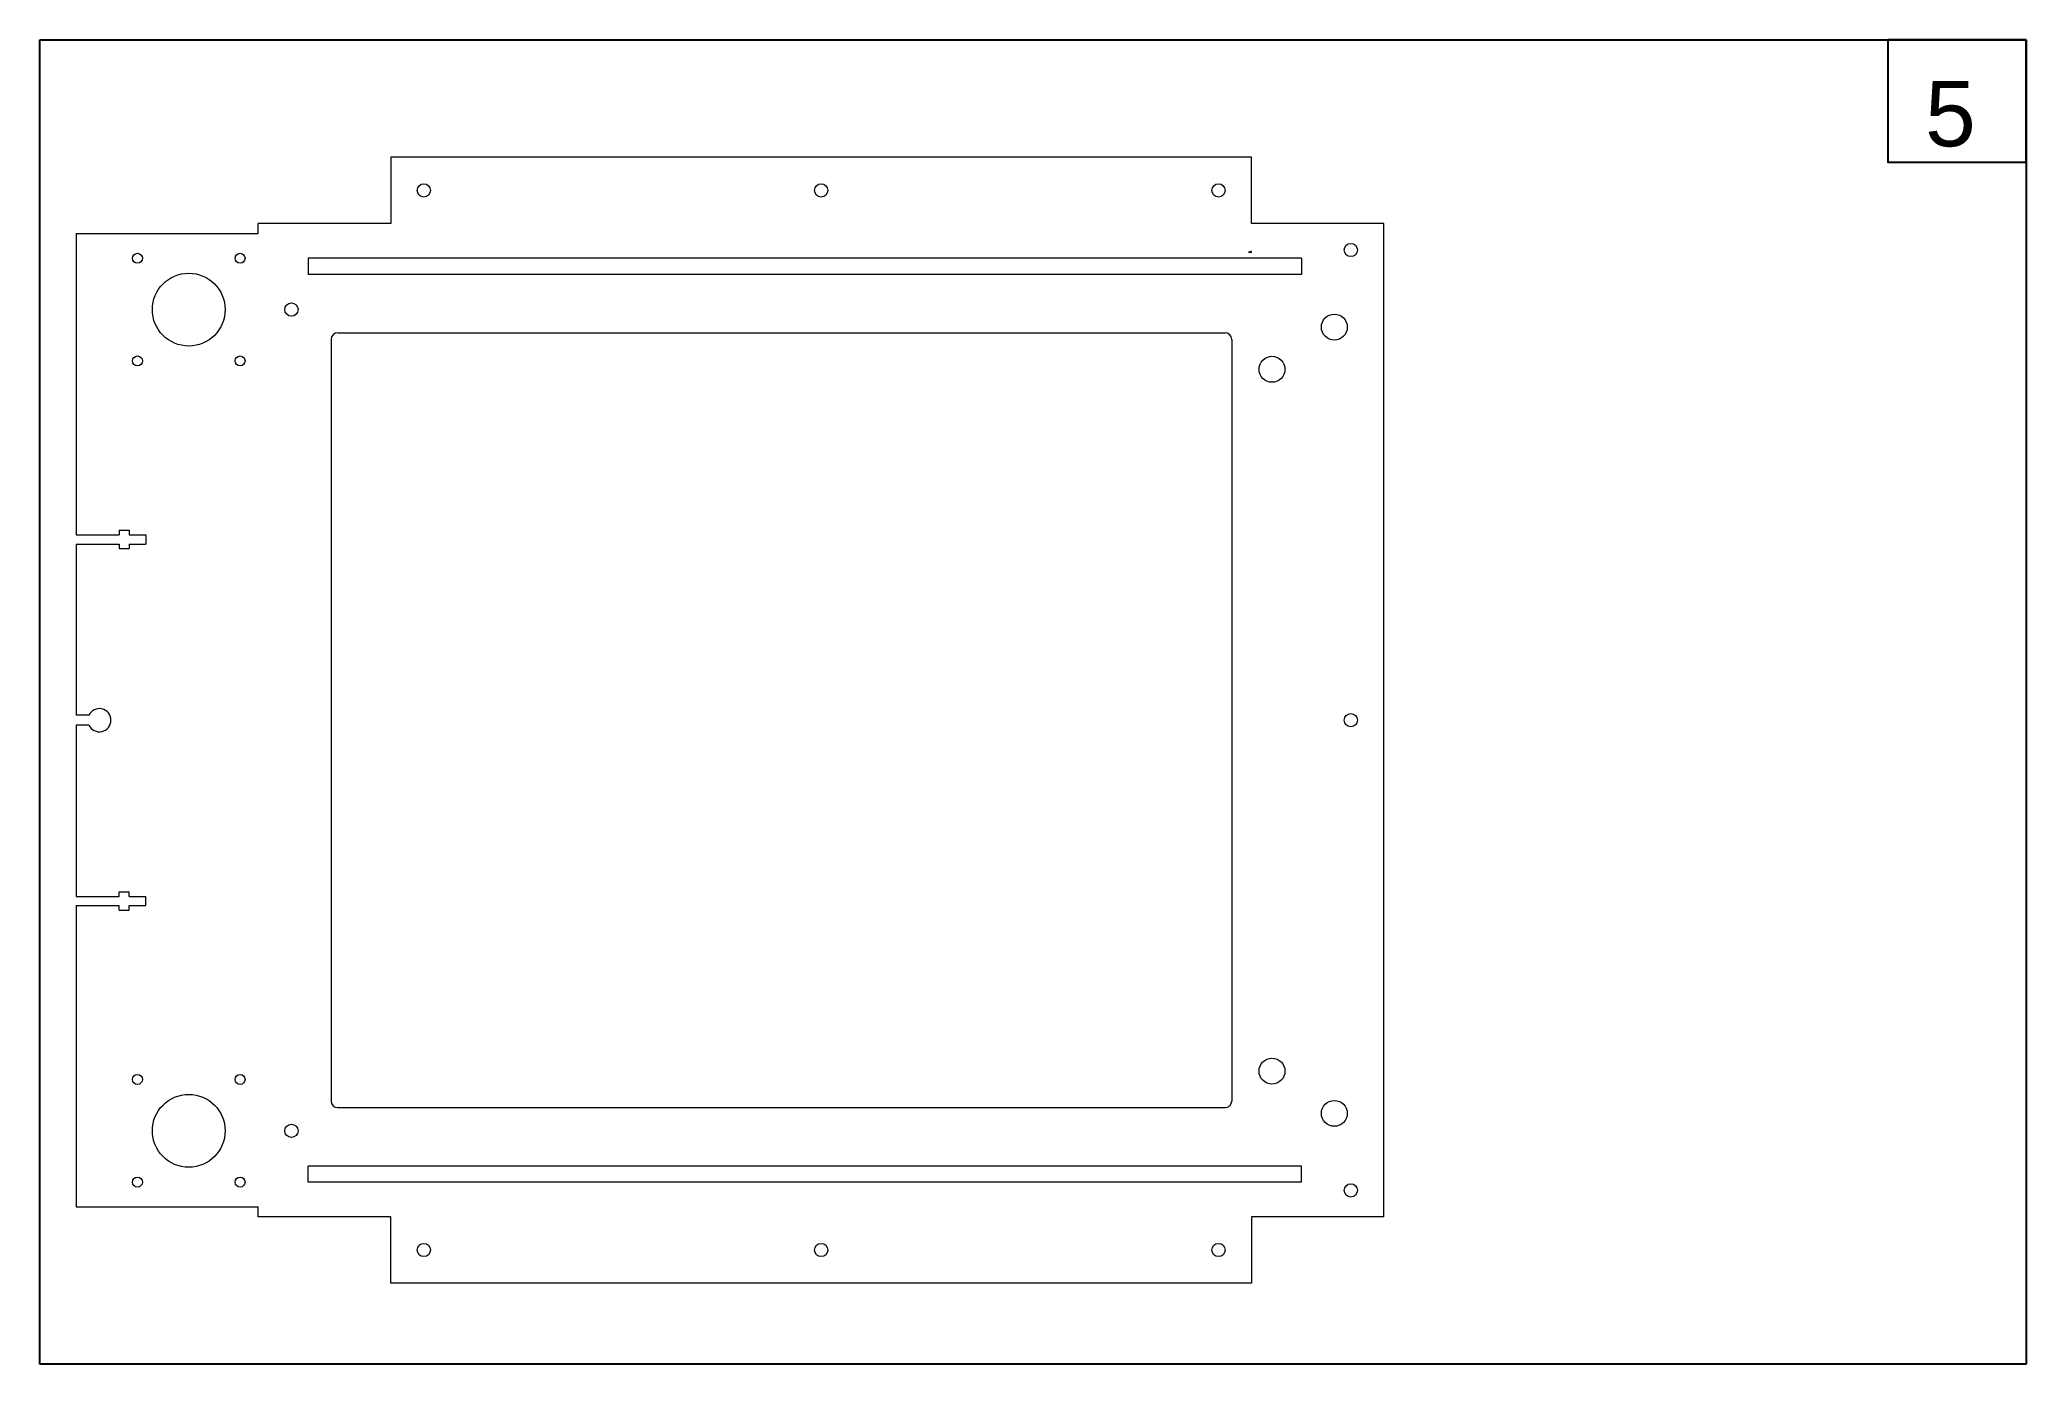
# Model space of a CAD drawing. Header units: millimetres. Extents: x 252 to 852, y 115 to 515.
import ezdxf

# ---------------------------------------------------------------- set-up
doc = ezdxf.new("R2010")
doc.units = ezdxf.units.MM
doc.styles.get("Standard").update_dxf_attribs({"font": 'Arial.ttf'})

msp = doc.modelspace()

# ---------------------------------------------------------------- linework, layer by layer
for p, q in [((252.19, 115.18), (252.19, 515.18)), ((252.19, 515.18), (852.19, 515.18)), ((852.19, 515.18), (852.19, 115.18)), ((852.19, 115.18), (252.19, 115.18))]:
    msp.add_line(p, q)
at = {"color": 7, "linetype": 'Continuous', "lineweight": 15}
for p, q in [((618.2, 479.68), (358.2, 479.68)), ((358.2, 479.68), (358.2, 459.68)), ((618.2, 459.68), (618.2, 479.68)), ((263.2, 456.68), (318.2, 456.68)), ((263.2, 456.68), (263.2, 365.68)), ((358.2, 459.68), (318.2, 459.68)), ((318.2, 456.68), (318.2, 459.68)), ((658.2, 459.68), (618.2, 459.68)), ((658.2, 159.68), (658.2, 459.68)), ((617.32, 450.98), (618.2, 450.98)), ((618.2, 450.98), (618.2, 451.25)), ((633.25, 449.18), (333.25, 449.18)), ((333.25, 449.18), (333.25, 444.33)), ((633.25, 444.33), (333.25, 444.33)), ((633.25, 449.18), (633.25, 444.33)), ((342.2, 426.68), (610.2, 426.68)), ((340.2, 424.68), (340.2, 194.68)), ((612.2, 424.68), (612.2, 194.68)), ((276.2, 367.03), (276.2, 365.68)), ((276.2, 367.03), (279.2, 367.03)), ((279.2, 367.03), (279.2, 365.68)), ((263.2, 365.68), (276.2, 365.68)), ((263.2, 362.88), (276.2, 362.88)), ((263.2, 362.88), (263.2, 311.18)), ((276.2, 362.88), (276.2, 361.53)), ((276.2, 361.53), (279.2, 361.53)), ((279.2, 365.68), (284.2, 365.68)), ((279.2, 362.88), (284.2, 362.88)), ((279.2, 362.88), (279.2, 361.53)), ((284.2, 365.68), (284.2, 362.88)), ((267.04, 311.18), (263.2, 311.18)), ((267.04, 308.18), (263.2, 308.18)), ((263.2, 308.18), (263.2, 256.48)), ((263.2, 256.48), (276.2, 256.48)), ((263.2, 253.68), (276.2, 253.68)), ((263.2, 253.68), (263.2, 162.68)), ((276.2, 256.48), (276.2, 257.83)), ((276.2, 257.83), (279.2, 257.83)), ((276.2, 252.33), (276.2, 253.68)), ((276.2, 252.33), (279.2, 252.33)), ((279.2, 256.48), (279.2, 257.83)), ((279.2, 256.48), (284.2, 256.48)), ((279.2, 253.68), (284.2, 253.68)), ((279.2, 252.33), (279.2, 253.68)), ((284.2, 253.68), (284.2, 256.48)), ((342.2, 192.68), (610.2, 192.68)), ((633.25, 175.03), (333.25, 175.03)), ((333.25, 170.18), (333.25, 175.03)), ((633.25, 170.18), (633.25, 175.03)), ((633.25, 170.18), (333.25, 170.18)), ((263.2, 162.68), (318.2, 162.68)), ((318.2, 159.68), (318.2, 162.68)), ((358.2, 159.68), (318.2, 159.68)), ((358.2, 139.68), (358.2, 159.68)), ((618.2, 159.68), (618.2, 139.68)), ((658.2, 159.68), (618.2, 159.68)), ((618.2, 139.68), (358.2, 139.68))]:
    msp.add_line(p, q, dxfattribs=at)
msp.add_lwpolyline([(852.19, 515.18), (810.41, 515.18), (810.41, 478.21), (852.19, 478.21)], close=True)
for centre, radius in [((368.2, 469.68), 2), ((488.2, 469.68), 2), ((608.2, 469.68), 2), ((281.7, 449.18), 1.5), ((312.7, 449.18), 1.5), ((648.2, 451.68), 2), ((297.2, 433.68), 11), ((328.2, 433.68), 2), ((643.2, 428.4), 3.92), ((281.7, 418.18), 1.5), ((312.7, 418.18), 1.5), ((624.37, 415.65), 3.92), ((648.2, 309.68), 2), ((624.37, 203.7), 3.92), ((281.7, 201.18), 1.5), ((312.7, 201.18), 1.5), ((297.2, 185.68), 11), ((643.2, 190.95), 3.91), ((328.2, 185.68), 2), ((281.7, 170.18), 1.5), ((312.7, 170.18), 1.5), ((648.2, 167.68), 2), ((368.2, 149.68), 2), ((488.2, 149.68), 2), ((608.2, 149.68), 2)]:
    msp.add_circle(centre, radius, dxfattribs=at)
for centre, radius, start, end in [((620.57, 442.05), 9.5, 104.47751, 110.03664), ((342.2, 424.68), 2, 90, 180), ((610.2, 424.68), 2, 0, 90), ((270.2, 309.68), 3.5, 205.37693, 154.62307), ((342.2, 194.68), 2, 180, 270), ((610.2, 194.68), 2, 270, 0)]:
    msp.add_arc(centre, radius, start, end, dxfattribs=at)

# ---------------------------------------------------------------- texts
msp.add_text('5', height=19.71).set_placement((821.62, 482.99))

doc.saveas('drawing.dxf')
